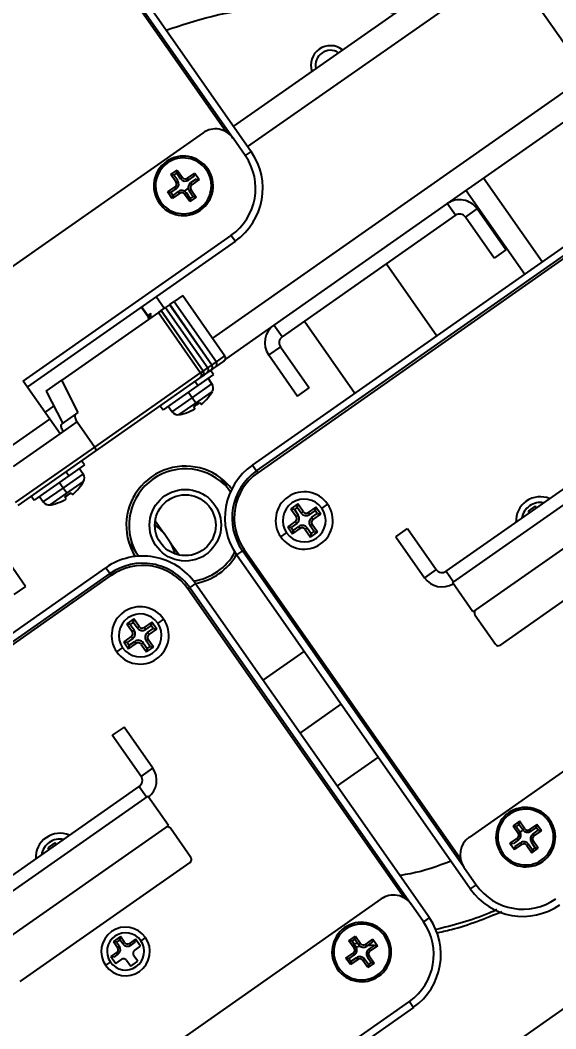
# Model space of a CAD drawing. Header units: millimetres. Extents: x 152904052 to 153933663, y 538271515 to 539240469.
# Drawn here: x 153453200.1 to 153453275, y 538569999.6 to 538570140.6 of the extents above; entities that cross this region are included whole.
import ezdxf
from ezdxf.enums import TextEntityAlignment as Align

# ---------------------------------------------------------------- set-up
doc = ezdxf.new("R2010")
doc.units = ezdxf.units.MM
doc.layers.add('POWR', color=5, linetype='Continuous')
doc.layers.add('TEXT', color=7, linetype='Continuous')
doc.styles.get("Standard").update_dxf_attribs({"font": 'Gulim.ttf'})

msp = doc.modelspace()

# ---------------------------------------------------------------- linework, layer by layer
at = {"layer": 'POWR', "color": 7}
for p, q in [((153453228.82, 538570125.01), (153453198.6, 538570168.17)), ((153453198.84, 538570168.35), (153453229.82, 538570124.11)), ((153453199.66, 538570168.92), (153453232.36, 538570122.23)), ((153453266.38, 538570151.3), (153453229.89, 538570125.75)), ((153453268.36, 538570148.48), (153453231.87, 538570122.92)), ((153453268.36, 538570148.48), (153453279.32, 538570132.83)), ((153453279.32, 538570132.83), (153453226.95, 538570096.16)), ((153453281.3, 538570130.01), (153453259.79, 538570114.95)), ((153453225.64, 538570124.85), (153453170.75, 538570086.42)), ((153453231.54, 538570121.66), (153453229.82, 538570124.11)), ((153453232.36, 538570122.23), (153453231.54, 538570121.66)), ((153453221.12, 538570119), (153453222.03, 538570119.63)), ((153453221.84, 538570117.98), (153453221.12, 538570119)), ((153453221.55, 538570118.93), (153453221.12, 538570119)), ((153453221.55, 538570118.93), (153453221.95, 538570119.21)), ((153453222.09, 538570118.16), (153453221.55, 538570118.93)), ((153453221.95, 538570119.21), (153453222.03, 538570119.63)), ((153453221.95, 538570119.21), (153453222.49, 538570118.43)), ((153453222.03, 538570119.63), (153453222.74, 538570118.61)), ((153453222.49, 538570118.43), (153453222.74, 538570118.61)), ((153453223.44, 538570118.49), (153453224.46, 538570119.2)), ((153453223.61, 538570118.24), (153453224.39, 538570118.78)), ((153453224.39, 538570118.78), (153453224.46, 538570119.2)), ((153453224.46, 538570119.2), (153453225.09, 538570118.3)), ((153453226.09, 538570119.67), (153453226.29, 538570119.82)), ((153453220.69, 538570116.57), (153453221.72, 538570117.28)), ((153453221.89, 538570117.03), (153453221.72, 538570117.28)), ((153453222.09, 538570118.16), (153453221.84, 538570117.98)), ((153453223.61, 538570118.24), (153453223.44, 538570118.49)), ((153453224.67, 538570118.38), (153453223.89, 538570117.84)), ((153453223.89, 538570117.84), (153453224.07, 538570117.59)), ((153453225.09, 538570118.3), (153453224.07, 538570117.59)), ((153453224.67, 538570118.38), (153453225.09, 538570118.3)), ((153453273.07, 538570106.79), (153453264.87, 538570118.51)), ((153453221.33, 538570115.67), (153453220.69, 538570116.57)), ((153453221.12, 538570116.49), (153453220.69, 538570116.57)), ((153453221.12, 538570116.49), (153453221.89, 538570117.03)), ((153453221.4, 538570116.09), (153453221.12, 538570116.49)), ((153453222.35, 538570116.38), (153453221.33, 538570115.67)), ((153453221.4, 538570116.09), (153453221.33, 538570115.67)), ((153453222.17, 538570116.63), (153453221.4, 538570116.09)), ((153453222.17, 538570116.63), (153453222.35, 538570116.38)), ((153453223.55, 538570117.1), (153453222.98, 538570116.7)), ((153453223.3, 538570116.44), (153453223.05, 538570116.26)), ((153453223.76, 538570115.24), (153453223.05, 538570116.26)), ((153453223.84, 538570115.66), (153453223.3, 538570116.44)), ((153453223.7, 538570116.71), (153453223.95, 538570116.89)), ((153453223.7, 538570116.71), (153453224.24, 538570115.94)), ((153453224.66, 538570115.87), (153453223.76, 538570115.24)), ((153453224.24, 538570115.94), (153453223.84, 538570115.66)), ((153453223.95, 538570116.89), (153453224.66, 538570115.87)), ((153453224.24, 538570115.94), (153453224.66, 538570115.87)), ((153453262.41, 538570116.78), (153453270.62, 538570105.07)), ((153453219.7, 538570115.2), (153453219.49, 538570115.05)), ((153453223.84, 538570115.66), (153453223.76, 538570115.24)), ((153453259.79, 538570114.95), (153453235.55, 538570097.97)), ((153453260.94, 538570113.31), (153453259.79, 538570114.95)), ((153453260.94, 538570113.31), (153453236.69, 538570096.33)), ((153453262.33, 538570113.07), (153453263.97, 538570114.21)), ((153453266.35, 538570107.33), (153453262.33, 538570113.07)), ((153453267.99, 538570108.48), (153453263.97, 538570114.21)), ((153453200.49, 538570090.15), (153453229.57, 538570110.51)), ((153453229.57, 538570110.51), (153453230.15, 538570109.69)), ((153453232.53, 538570078.4), (153453279.22, 538570111.09)), ((153453233.1, 538570077.58), (153453279.79, 538570110.27)), ((153453230.15, 538570109.69), (153453201.07, 538570089.33)), ((153453279.96, 538570110.03), (153453233.27, 538570077.33)), ((153453267.99, 538570108.48), (153453266.35, 538570107.33)), ((153453251.27, 538570106.54), (153453258.33, 538570096.47)), ((153453219.09, 538570101.95), (153453220.23, 538570100.31)), ((153453222.79, 538570102.1), (153453221.59, 538570101.26)), ((153453222.79, 538570102.1), (153453228.7, 538570093.66)), ((153453218.12, 538570098.83), (153453216.97, 538570100.47)), ((153453218.19, 538570098.88), (153453217.04, 538570100.52)), ((153453219.77, 538570099.99), (153453220.39, 538570100.42)), ((153453220.96, 538570100.82), (153453220.39, 538570100.42)), ((153453220.39, 538570100.42), (153453226.3, 538570091.99)), ((153453220.96, 538570100.82), (153453220.97, 538570100.83)), ((153453226.87, 538570092.39), (153453220.96, 538570100.82)), ((153453220.97, 538570100.83), (153453221.59, 538570101.26)), ((153453226.87, 538570092.39), (153453220.97, 538570100.83)), ((153453221.59, 538570101.26), (153453227.5, 538570092.83)), ((153453219.38, 538570099.72), (153453205.88, 538570090.26)), ((153453218.14, 538570099.46), (153453217.92, 538570099.26)), ((153453217.98, 538570099.34), (153453218.14, 538570099.46)), ((153453218.43, 538570099.05), (153453218.24, 538570099.05)), ((153453219.76, 538570099.98), (153453219.38, 538570099.72)), ((153453219.38, 538570099.72), (153453225.29, 538570091.28)), ((153453219.76, 538570099.98), (153453219.77, 538570099.99)), ((153453225.67, 538570091.55), (153453219.76, 538570099.98)), ((153453225.67, 538570091.55), (153453219.77, 538570099.99)), ((153453235.55, 538570097.97), (153453228.75, 538570093.21)), ((153453236.69, 538570096.33), (153453235.55, 538570097.97)), ((153453239.81, 538570098.51), (153453246.86, 538570088.44)), ((153453236.45, 538570094.94), (153453234.81, 538570093.79)), ((153453236.45, 538570094.94), (153453240.46, 538570089.21)), ((153453227.5, 538570092.83), (153453228.7, 538570093.66)), ((153453234.81, 538570093.79), (153453238.82, 538570088.06)), ((153453225.67, 538570091.55), (153453226.3, 538570091.99)), ((153453226.3, 538570091.99), (153453226.87, 538570092.39)), ((153453226.94, 538570091.83), (153453226.75, 538570091.69)), ((153453226.87, 538570092.39), (153453227.5, 538570092.83)), ((153453226.87, 538570092.39), (153453226.87, 538570092.39)), ((153453226.97, 538570091.85), (153453226.93, 538570091.91)), ((153453226.97, 538570091.85), (153453226.94, 538570091.83)), ((153453227.38, 538570092.13), (153453226.97, 538570091.85)), ((153453228.57, 538570092.97), (153453227.38, 538570092.13)), ((153453210.48, 538570080.91), (153453225.29, 538570091.28)), ((153453225.17, 538570090.59), (153453210.52, 538570080.33)), ((153453227.08, 538570091.06), (153453224.88, 538570089.53)), ((153453225.55, 538570090.85), (153453225.17, 538570090.59)), ((153453225.29, 538570091.28), (153453225.67, 538570091.55)), ((153453225.74, 538570090.99), (153453225.55, 538570090.85)), ((153453225.67, 538570091.55), (153453225.67, 538570091.55)), ((153453225.77, 538570091.01), (153453225.73, 538570091.07)), ((153453225.77, 538570091.01), (153453225.74, 538570090.99)), ((153453226.18, 538570091.29), (153453225.77, 538570091.01)), ((153453226.75, 538570091.69), (153453226.18, 538570091.29)), ((153453226.88, 538570089.77), (153453226.34, 538570090.55)), ((153453227.08, 538570091.06), (153453226.67, 538570091.64)), ((153453204.22, 538570084.83), (153453200.49, 538570090.15)), ((153453203.71, 538570088.74), (153453205.88, 538570090.26)), ((153453208.17, 538570085.76), (153453205.88, 538570090.26)), ((153453224.88, 538570089.53), (153453220.03, 538570086.13)), ((153453224.1, 538570087.82), (153453226.88, 538570089.77)), ((153453224.88, 538570089.53), (153453224.48, 538570090.1)), ((153453238.82, 538570088.06), (153453240.46, 538570089.21)), ((153453203.71, 538570088.74), (153453206, 538570084.24)), ((153453221.31, 538570085.87), (153453224.1, 538570087.82)), ((153453224.1, 538570087.82), (153453223.55, 538570088.6)), ((153453224.61, 538570087.08), (153453224.1, 538570087.82)), ((153453224.61, 538570087.08), (153453226.94, 538570088.71)), ((153453226.54, 538570088.11), (153453226.55, 538570088.1)), ((153453204.77, 538570086.67), (153453203.53, 538570085.81)), ((153453219.63, 538570086.7), (153453220.03, 538570086.13)), ((153453220.77, 538570086.65), (153453221.31, 538570085.87)), ((153453222.29, 538570085.46), (153453224.61, 538570087.08)), ((153453224.5, 538570086.3), (153453224.34, 538570086.58)), ((153453225.18, 538570087.17), (153453225.39, 538570086.93)), ((153453197.67, 538570080.24), (153453204.22, 538570084.83)), ((153453205.65, 538570082.78), (153453204.22, 538570084.83)), ((153453205.92, 538570084.19), (153453207.83, 538570085.53)), ((153453207.83, 538570085.53), (153453208.17, 538570085.76)), ((153453223, 538570085.61), (153453222.99, 538570085.63)), ((153453205.65, 538570082.78), (153453208.01, 538570084.43)), ((153453208.01, 538570084.43), (153453210.48, 538570080.91)), ((153453199.1, 538570078.19), (153453205.65, 538570082.78)), ((153453199.42, 538570073.17), (153453210.48, 538570080.91)), ((153453259.64, 538570063.57), (153453283.88, 538570080.55)), ((153453210.52, 538570080.33), (153453199.71, 538570072.76)), ((153453285.08, 538570079.19), (153453260.5, 538570061.98)), ((153453209.05, 538570078.45), (153453206.86, 538570076.91)), ((153453208.86, 538570077.15), (153453208.32, 538570077.93)), ((153453209.05, 538570078.45), (153453208.65, 538570079.02)), ((153453232.53, 538570078.4), (153453233.1, 538570077.58)), ((153453206.86, 538570076.91), (153453202.01, 538570073.51)), ((153453206.08, 538570075.2), (153453208.86, 538570077.15)), ((153453206.86, 538570076.91), (153453206.46, 538570077.48)), ((153453233.27, 538570077.33), (153453233.1, 538570077.58)), ((153453203.29, 538570073.25), (153453206.08, 538570075.2)), ((153453206.08, 538570075.2), (153453205.53, 538570075.98)), ((153453206.59, 538570074.47), (153453206.08, 538570075.2)), ((153453206.59, 538570074.47), (153453208.92, 538570076.09)), ((153453208.51, 538570075.5), (153453208.53, 538570075.48)), ((153453229.13, 538570075.13), (153453229.45, 538570074.66)), ((153453287.95, 538570075.09), (153453263.37, 538570057.88)), ((153453201.61, 538570074.09), (153453202.01, 538570073.51)), ((153453202.75, 538570074.03), (153453203.29, 538570073.25)), ((153453204.27, 538570072.84), (153453206.59, 538570074.47)), ((153453206.48, 538570073.68), (153453206.32, 538570073.96)), ((153453207.16, 538570074.55), (153453207.37, 538570074.31)), ((153453204.98, 538570072.99), (153453204.97, 538570073.01)), ((153453238.89, 538570072.97), (153453237.91, 538570072.28)), ((153453237.91, 538570072.28), (153453238.65, 538570071.22)), ((153453238.4, 538570072.19), (153453237.91, 538570072.28)), ((153453238.81, 538570072.48), (153453238.4, 538570072.19)), ((153453238.4, 538570072.19), (153453238.94, 538570071.42)), ((153453238.81, 538570072.48), (153453238.89, 538570072.97)), ((153453239.35, 538570071.7), (153453238.81, 538570072.48)), ((153453239.64, 538570071.9), (153453238.89, 538570072.97)), ((153453241.4, 538570072.53), (153453240.33, 538570071.78)), ((153453241.31, 538570072.04), (153453240.54, 538570071.49)), ((153453241.31, 538570072.04), (153453241.4, 538570072.53)), ((153453241.6, 538570071.63), (153453241.31, 538570072.04)), ((153453242.09, 538570071.54), (153453241.4, 538570072.53)), ((153453243.05, 538570072.95), (153453242.23, 538570072.38)), ((153453272.08, 538570072.65), (153453271.1, 538570071.96)), ((153453272.25, 538570072.4), (153453272.08, 538570072.65)), ((153453238.94, 538570071.42), (153453238.65, 538570071.22)), ((153453239.35, 538570071.7), (153453239.64, 538570071.9)), ((153453240.54, 538570071.49), (153453240.33, 538570071.78)), ((153453240.82, 538570071.09), (153453241.6, 538570071.63)), ((153453240.82, 538570071.09), (153453241.02, 538570070.8)), ((153453241.02, 538570070.8), (153453242.09, 538570071.54)), ((153453241.6, 538570071.63), (153453242.09, 538570071.54)), ((153453271.1, 538570071.96), (153453271.27, 538570071.71)), ((153453218.94, 538570070.6), (153453220.17, 538570068.85)), ((153453238.53, 538570070.52), (153453237.47, 538570069.77)), ((153453237.47, 538570069.77), (153453238.16, 538570068.79)), ((153453237.96, 538570069.69), (153453237.47, 538570069.77)), ((153453238.73, 538570070.23), (153453237.96, 538570069.69)), ((153453237.96, 538570069.69), (153453238.24, 538570069.28)), ((153453238.16, 538570068.79), (153453239.22, 538570069.54)), ((153453238.24, 538570069.28), (153453238.16, 538570068.79)), ((153453238.24, 538570069.28), (153453239.02, 538570069.82)), ((153453238.73, 538570070.23), (153453238.53, 538570070.52)), ((153453239.02, 538570069.82), (153453239.22, 538570069.54)), ((153453240.2, 538570069.62), (153453239.92, 538570069.41)), ((153453239.92, 538570069.41), (153453240.66, 538570068.35)), ((153453240.2, 538570069.62), (153453240.75, 538570068.84)), ((153453240.61, 538570069.9), (153453240.9, 538570070.1)), ((153453241.16, 538570069.12), (153453240.61, 538570069.9)), ((153453241.64, 538570069.04), (153453240.9, 538570070.1)), ((153453252.59, 538570068.4), (153453254.23, 538570069.55)), ((153453254.23, 538570069.55), (153453258.24, 538570063.81)), ((153453267.22, 538570053.25), (153453290.98, 538570069.89)), ((153453221.05, 538570067.59), (153453220.17, 538570068.85)), ((153453236.5, 538570068.36), (153453237.32, 538570068.94)), ((153453240.66, 538570068.35), (153453241.64, 538570069.04)), ((153453240.75, 538570068.84), (153453240.66, 538570068.35)), ((153453240.75, 538570068.84), (153453241.16, 538570069.12)), ((153453241.16, 538570069.12), (153453241.64, 538570069.04)), ((153453252.59, 538570068.4), (153453256.6, 538570062.67)), ((153453200.82, 538570061.45), (153453196.8, 538570067.18)), ((153453221.05, 538570067.59), (153453222.27, 538570065.84)), ((153453231.13, 538570066.44), (153453230.32, 538570065.87)), ((153453231.38, 538570066.61), (153453231.13, 538570066.44)), ((153453262.11, 538570022.2), (153453231.13, 538570066.44)), ((153453231.38, 538570066.61), (153453261.6, 538570023.45)), ((153453216.61, 538570065.67), (153453216.29, 538570066.13)), ((153453263.01, 538570019.17), (153453230.32, 538570065.87)), ((153453165.36, 538570031.37), (153453212.05, 538570064.06)), ((153453212.05, 538570064.06), (153453212.62, 538570063.24)), ((153453258.24, 538570063.81), (153453256.6, 538570062.67)), ((153453317.73, 538570064.81), (153453262.84, 538570026.38)), ((153453165.93, 538570030.55), (153453212.62, 538570063.24)), ((153453212.79, 538570063), (153453166.1, 538570030.3)), ((153453212.79, 538570063), (153453212.62, 538570063.24)), ((153453259.64, 538570063.57), (153453260.67, 538570062.09)), ((153453200.82, 538570061.45), (153453199.18, 538570060.3)), ((153453223.52, 538570061.1), (153453223.76, 538570061.28)), ((153453253.74, 538570017.94), (153453223.52, 538570061.1)), ((153453224.58, 538570061.85), (153453223.76, 538570061.28)), ((153453223.76, 538570061.28), (153453254.74, 538570017.04)), ((153453224.58, 538570061.85), (153453257.28, 538570015.16)), ((153453263.37, 538570057.88), (153453260.5, 538570061.98)), ((153453047.65, 538569842.5), (153453357.08, 538570059.17)), ((153453215.96, 538570056.91), (153453214.97, 538570056.22)), ((153453215.87, 538570056.42), (153453215.96, 538570056.91)), ((153453216.7, 538570055.84), (153453215.96, 538570056.91)), ((153453220.12, 538570056.89), (153453219.3, 538570056.32)), ((153453263.66, 538570057.47), (153453266.53, 538570053.38)), ((153453214.97, 538570056.22), (153453215.72, 538570055.16)), ((153453215.46, 538570056.13), (153453214.97, 538570056.22)), ((153453215.87, 538570056.42), (153453215.46, 538570056.13)), ((153453215.46, 538570056.13), (153453216.01, 538570055.36)), ((153453216.01, 538570055.36), (153453215.72, 538570055.16)), ((153453216.41, 538570055.64), (153453215.87, 538570056.42)), ((153453216.41, 538570055.64), (153453216.7, 538570055.84)), ((153453218.46, 538570056.47), (153453217.4, 538570055.72)), ((153453217.6, 538570055.43), (153453217.4, 538570055.72)), ((153453218.38, 538570055.98), (153453217.6, 538570055.43)), ((153453217.88, 538570055.03), (153453218.66, 538570055.57)), ((153453218.09, 538570054.74), (153453219.15, 538570055.48)), ((153453218.38, 538570055.98), (153453218.46, 538570056.47)), ((153453218.66, 538570055.57), (153453218.38, 538570055.98)), ((153453219.15, 538570055.48), (153453218.46, 538570056.47)), ((153453218.66, 538570055.57), (153453219.15, 538570055.48)), ((153453215.6, 538570054.46), (153453214.53, 538570053.71)), ((153453214.53, 538570053.71), (153453215.22, 538570052.73)), ((153453215.02, 538570053.63), (153453214.53, 538570053.71)), ((153453215.8, 538570054.17), (153453215.02, 538570053.63)), ((153453215.31, 538570053.22), (153453216.08, 538570053.76)), ((153453215.8, 538570054.17), (153453215.6, 538570054.46)), ((153453216.08, 538570053.76), (153453216.28, 538570053.48)), ((153453217.68, 538570053.84), (153453217.96, 538570054.04)), ((153453218.22, 538570053.06), (153453217.68, 538570053.84)), ((153453217.88, 538570055.03), (153453218.09, 538570054.74)), ((153453218.71, 538570052.98), (153453217.96, 538570054.04)), ((153453213.56, 538570052.3), (153453214.38, 538570052.88)), ((153453215.02, 538570053.63), (153453215.31, 538570053.22)), ((153453215.22, 538570052.73), (153453216.28, 538570053.48)), ((153453215.31, 538570053.22), (153453215.22, 538570052.73)), ((153453217.27, 538570053.56), (153453216.98, 538570053.35)), ((153453216.98, 538570053.35), (153453217.73, 538570052.29)), ((153453217.27, 538570053.56), (153453217.81, 538570052.78)), ((153453217.73, 538570052.29), (153453218.71, 538570052.98)), ((153453217.81, 538570052.78), (153453217.73, 538570052.29)), ((153453217.81, 538570052.78), (153453218.22, 538570053.06)), ((153453218.22, 538570053.06), (153453218.71, 538570052.98)), ((153453234.05, 538570048.33), (153453239.78, 538570052.35)), ((153453239.21, 538570040.96), (153453244.94, 538570044.98)), ((153453214.58, 538570041.79), (153453212.94, 538570040.64)), ((153453218.6, 538570036.05), (153453214.58, 538570041.79)), ((153453216.96, 538570034.9), (153453212.94, 538570040.64)), ((153453250.1, 538570037.6), (153453244.37, 538570033.59)), ((153453216.96, 538570034.9), (153453218.6, 538570036.05)), ((153453192.47, 538570016.53), (153453216.71, 538570033.51)), ((153453216.71, 538570033.51), (153453217.74, 538570032.04)), ((153453217.91, 538570032.15), (153453193.33, 538570014.94)), ((153453220.78, 538570028.06), (153453217.91, 538570032.15)), ((153453269.88, 538570028.62), (153453268.98, 538570027.99)), ((153453269.81, 538570028.2), (153453269.88, 538570028.62)), ((153453270.6, 538570027.6), (153453269.88, 538570028.62)), ((153453273.94, 538570028.66), (153453274.15, 538570028.81)), ((153453220.78, 538570028.06), (153453196.2, 538570010.85)), ((153453223.93, 538570023.55), (153453221.06, 538570027.65)), ((153453268.98, 538570027.99), (153453269.7, 538570026.97)), ((153453269.41, 538570027.92), (153453268.98, 538570027.99)), ((153453269.81, 538570028.2), (153453269.41, 538570027.92)), ((153453269.41, 538570027.92), (153453269.95, 538570027.15)), ((153453269.95, 538570027.15), (153453269.7, 538570026.97)), ((153453270.35, 538570027.42), (153453269.81, 538570028.2)), ((153453270.28, 538570027.32), (153453269.88, 538570027.07)), ((153453270.35, 538570027.42), (153453270.6, 538570027.6)), ((153453272.32, 538570028.19), (153453271.29, 538570027.48)), ((153453271.47, 538570027.23), (153453271.29, 538570027.48)), ((153453272.24, 538570027.77), (153453271.47, 538570027.23)), ((153453271.75, 538570026.83), (153453272.52, 538570027.37)), ((153453271.93, 538570026.58), (153453272.95, 538570027.29)), ((153453272.24, 538570027.77), (153453272.32, 538570028.19)), ((153453272.52, 538570027.37), (153453272.24, 538570027.77)), ((153453272.95, 538570027.29), (153453272.32, 538570028.19)), ((153453272.52, 538570027.37), (153453272.95, 538570027.29)), ((153453204.91, 538570025.61), (153453203.93, 538570024.92)), ((153453205.08, 538570025.37), (153453204.91, 538570025.61)), ((153453269.57, 538570026.27), (153453268.55, 538570025.56)), ((153453268.55, 538570025.56), (153453269.18, 538570024.66)), ((153453268.98, 538570025.48), (153453268.55, 538570025.56)), ((153453269.75, 538570026.02), (153453268.98, 538570025.48)), ((153453269.26, 538570025.08), (153453270.03, 538570025.62)), ((153453269.75, 538570026.02), (153453269.57, 538570026.27)), ((153453270.03, 538570025.62), (153453270.21, 538570025.37)), ((153453271.55, 538570025.7), (153453271.8, 538570025.88)), ((153453272.09, 538570024.93), (153453271.55, 538570025.7)), ((153453271.75, 538570026.83), (153453271.93, 538570026.58)), ((153453272.52, 538570024.86), (153453271.8, 538570025.88)), ((153453203.93, 538570024.92), (153453204.1, 538570024.68)), ((153453267.56, 538570024.19), (153453267.35, 538570024.04)), ((153453269.18, 538570024.66), (153453270.21, 538570025.37)), ((153453269.26, 538570025.08), (153453269.18, 538570024.66)), ((153453271.15, 538570025.43), (153453270.9, 538570025.25)), ((153453270.9, 538570025.25), (153453271.62, 538570024.23)), ((153453271.15, 538570025.43), (153453271.69, 538570024.65)), ((153453271.62, 538570024.23), (153453272.52, 538570024.86)), ((153453271.69, 538570024.65), (153453271.62, 538570024.23)), ((153453271.69, 538570024.65), (153453272.09, 538570024.93)), ((153453272.09, 538570024.93), (153453272.52, 538570024.86)), ((153453200.05, 538570006.22), (153453223.81, 538570022.85)), ((153453262.11, 538570022.2), (153453263.83, 538570019.75)), ((153453263.83, 538570019.75), (153453263.01, 538570019.17)), ((153453250.56, 538570017.78), (153453195.67, 538569979.35)), ((153453256.46, 538570014.58), (153453254.74, 538570017.04)), ((153453257.28, 538570015.16), (153453256.46, 538570014.58)), ((153453214.09, 538570012.51), (153453213.1, 538570011.82)), ((153453213.1, 538570011.82), (153453213.68, 538570011)), ((153453213.53, 538570011.74), (153453213.1, 538570011.82)), ((153453214.01, 538570012.08), (153453213.53, 538570011.74)), ((153453213.53, 538570011.74), (153453213.93, 538570011.17)), ((153453214.01, 538570012.08), (153453214.09, 538570012.51)), ((153453214.41, 538570011.51), (153453214.01, 538570012.08)), ((153453214.66, 538570011.69), (153453214.09, 538570012.51)), ((153453214.41, 538570011.51), (153453214.66, 538570011.69)), ((153453216.17, 538570012.14), (153453215.36, 538570011.56)), ((153453215.53, 538570011.31), (153453215.36, 538570011.56)), ((153453216.1, 538570011.71), (153453215.53, 538570011.31)), ((153453216.1, 538570011.71), (153453216.17, 538570012.14)), ((153453216.86, 538570011.16), (153453216.17, 538570012.14)), ((153453217.58, 538570012.39), (153453216.93, 538570011.93)), ((153453246.04, 538570011.93), (153453246.95, 538570012.56)), ((153453246.76, 538570010.91), (153453246.04, 538570011.93)), ((153453246.47, 538570011.86), (153453246.04, 538570011.93)), ((153453246.47, 538570011.86), (153453246.87, 538570012.14)), ((153453247.01, 538570011.09), (153453246.47, 538570011.86)), ((153453247.29, 538570011.54), (153453246.71, 538570011.52)), ((153453246.87, 538570012.14), (153453246.95, 538570012.56)), ((153453246.87, 538570012.14), (153453247.41, 538570011.36)), ((153453246.95, 538570012.56), (153453247.66, 538570011.54)), ((153453247.41, 538570011.36), (153453247.66, 538570011.54)), ((153453248.36, 538570011.42), (153453249.38, 538570012.13)), ((153453248.53, 538570011.17), (153453248.36, 538570011.42)), ((153453248.53, 538570011.17), (153453249.31, 538570011.71)), ((153453249.31, 538570011.71), (153453249.38, 538570012.13)), ((153453249.57, 538570011.87), (153453249.33, 538570011.83)), ((153453249.38, 538570012.13), (153453250.01, 538570011.23)), ((153453251.01, 538570012.6), (153453251.21, 538570012.75)), ((153453213.55, 538570010.3), (153453212.73, 538570009.73)), ((153453213.73, 538570010.05), (153453213.16, 538570009.65)), ((153453213.73, 538570010.05), (153453213.55, 538570010.3)), ((153453213.93, 538570011.17), (153453213.68, 538570011)), ((153453216.04, 538570010.58), (153453216.86, 538570011.16)), ((153453245.61, 538570009.5), (153453246.64, 538570010.21)), ((153453246.81, 538570009.96), (153453246.64, 538570010.21)), ((153453247.01, 538570011.09), (153453246.76, 538570010.91)), ((153453247.01, 538570011.09), (153453247.63, 538570011.16)), ((153453248.69, 538570011.27), (153453249.45, 538570011.36)), ((153453249.59, 538570011.31), (153453248.81, 538570010.77)), ((153453248.81, 538570010.77), (153453248.99, 538570010.52)), ((153453250.01, 538570011.23), (153453248.99, 538570010.52)), ((153453249.59, 538570011.31), (153453250.01, 538570011.23)), ((153453212.01, 538570008.49), (153453212.67, 538570008.95)), ((153453212.73, 538570009.73), (153453213.42, 538570008.75)), ((153453213.16, 538570009.65), (153453212.73, 538570009.73)), ((153453213.42, 538570008.75), (153453214.24, 538570009.32)), ((153453214.94, 538570009.2), (153453215.51, 538570008.38)), ((153453215.51, 538570008.38), (153453216.49, 538570009.07)), ((153453216.49, 538570009.07), (153453215.92, 538570009.89)), ((153453246.25, 538570008.59), (153453245.61, 538570009.5)), ((153453246.04, 538570009.42), (153453245.61, 538570009.5)), ((153453246.04, 538570009.42), (153453246.81, 538570009.96)), ((153453246.32, 538570009.02), (153453246.04, 538570009.42)), ((153453247.27, 538570009.31), (153453246.25, 538570008.59)), ((153453246.32, 538570009.02), (153453246.25, 538570008.59)), ((153453247.09, 538570009.56), (153453246.32, 538570009.02)), ((153453247.09, 538570009.56), (153453247.27, 538570009.31)), ((153453248.22, 538570009.37), (153453247.97, 538570009.19)), ((153453248.68, 538570008.17), (153453247.97, 538570009.19)), ((153453248.76, 538570008.59), (153453248.22, 538570009.37)), ((153453248.62, 538570009.64), (153453248.87, 538570009.82)), ((153453248.62, 538570009.64), (153453249.16, 538570008.87)), ((153453249.58, 538570008.8), (153453248.68, 538570008.17)), ((153453249.16, 538570008.87), (153453248.76, 538570008.59)), ((153453248.87, 538570009.82), (153453249.58, 538570008.8)), ((153453249.16, 538570008.87), (153453249.58, 538570008.8)), ((153453244.62, 538570008.13), (153453244.41, 538570007.98)), ((153453248.76, 538570008.59), (153453248.68, 538570008.17)), ((153453225.41, 538569983.08), (153453254.49, 538570003.44)), ((153453254.49, 538570003.44), (153453255.07, 538570002.62)), ((153453255.07, 538570002.62), (153453225.99, 538569982.26))]:
    msp.add_line(p, q, dxfattribs=at)
for radius in [5, 4.25]:
    msp.add_circle((153453223.15, 538570070), radius, dxfattribs=at)
for centre, radius, start, end in [((153453243.45, 538570134.27), 2.75, 51.9124, 198.0876), ((153453243.45, 538570134.27), 2.1, 125, 192.6073), ((153453243.45, 538570134.27), 2.1, 57.3927, 125), ((153453227.36, 538570122.39), 3, 35, 125), ((153453222.89, 538570117.43), 4.15, 35, 215), ((153453224.98, 538570117.07), 8, 305, 35), ((153453224.98, 538570117.07), 9, 305, 35), ((153453222.89, 538570117.43), 3.9, 35, 215), ((153453222.89, 538570117.43), 4.15, 215, 35), ((153453222.89, 538570117.43), 3.9, 215, 35), ((153453223.15, 538570118.9), 0.5, 215, 305), ((153453221.43, 538570117.69), 0.5, 305, 35), ((153453221.43, 538570117.69), 0.807, 305, 35), ((153453223.15, 538570118.9), 0.807, 215, 305), ((153453224.36, 538570117.18), 0.807, 125, 215), ((153453224.36, 538570117.18), 0.5, 125, 215), ((153453222.64, 538570115.97), 0.807, 35, 125), ((153453222.64, 538570115.97), 0.5, 35, 125), ((153453261.51, 538570112.49), 3, 35, 125), ((153453261.51, 538570112.49), 1, 35, 125), ((153453237.27, 538570095.51), 3, 125, 215), ((153453237.27, 538570095.51), 1, 125, 215), ((153453225.89, 538570091.7), 0.499, 305.07, 35.0698), ((153453226.47, 538570092.1), 0.5, 305, 35), ((153453226.46, 538570092.1), 0.499, 305.07, 35.0698), ((153453226.98, 538570091.92), 0.103, 217.4159, 246.5165), ((153453227.09, 538570092.54), 0.499, 305.07, 35.0698), ((153453225.27, 538570091.26), 0.5, 305, 35), ((153453225.26, 538570091.26), 0.499, 305.07, 35.0698), ((153453225.78, 538570091.08), 0.103, 217.4159, 246.5165), ((153453226.06, 538570089.2), 1, 330.8721, 35), ((153453221.23, 538570091.91), 6.52, 312.4848, 324.3917), ((153453221.26, 538570091.87), 6.5, 324.4786, 330.8721), ((153453221.23, 538570091.91), 6.52, 285.6083, 297.5152), ((153453221.15, 538570092.03), 6.32, 300.3185, 309.6814), ((153453222.13, 538570086.44), 1, 215, 279.1279), ((153453221.26, 538570091.87), 6.5, 279.1279, 285.5214), ((153453223.15, 538570070), 8.25, 53.1949, 196.8051), ((153453223.15, 538570070), 7.88, 40.5937, 209.4063), ((153453237.69, 538570071.03), 9, 125, 215), ((153453208.04, 538570076.58), 1, 330.8721, 35), ((153453223.15, 538570070), 8.25, 37.9694, 53.1949), ((153453237.69, 538570071.03), 8, 125, 215), ((153453237.69, 538570071.03), 7.7, 125, 215), ((153453203.21, 538570079.29), 6.52, 312.4848, 324.3917), ((153453203.24, 538570079.26), 6.5, 324.4786, 330.8721), ((153453203.21, 538570079.29), 6.52, 285.6083, 297.5152), ((153453203.13, 538570079.41), 6.32, 300.3185, 309.6814), ((153453239.78, 538570070.66), 4, 35, 215), ((153453239.78, 538570070.66), 3, 35, 215), ((153453272.79, 538570070.58), 3.4, 66.9657, 183.0343), ((153453204.11, 538570073.83), 1, 215, 279.1279), ((153453203.24, 538570079.26), 6.5, 279.1279, 285.5214), ((153453239.78, 538570070.66), 4, 215, 35), ((153453239.78, 538570070.66), 3, 215, 35), ((153453272.79, 538570070.58), 2.6, 78.8131, 171.1869), ((153453238.24, 538570070.93), 0.5, 305, 35), ((153453238.24, 538570070.93), 0.851, 305, 35), ((153453240.05, 538570072.19), 0.851, 215, 305), ((153453240.05, 538570072.19), 0.5, 215, 305), ((153453241.31, 538570070.39), 0.851, 125, 215), ((153453241.31, 538570070.39), 0.5, 125, 215), ((153453239.51, 538570069.13), 0.851, 35, 125), ((153453239.51, 538570069.13), 0.5, 35, 125), ((153453223.15, 538570070), 8.25, 196.8051, 212.0306), ((153453217.21, 538570056.69), 9, 35, 125), ((153453223.15, 538570070), 7.88, 278.5203, 331.4797), ((153453223.15, 538570070), 8.25, 279.8969, 330.1031), ((153453217.21, 538570056.69), 8, 35, 125), ((153453217.21, 538570056.69), 7.7, 35, 125), ((153453259.06, 538570064.39), 1, 215, 305), ((153453259.06, 538570064.39), 3, 215, 301.1774), ((153453216.84, 538570054.6), 4, 35, 215), ((153453264.07, 538570057.76), 0.5, 125, 215), ((153453216.84, 538570054.6), 4, 215, 35), ((153453216.84, 538570054.6), 3, 35, 215), ((153453216.84, 538570054.6), 3, 215, 35), ((153453215.31, 538570054.87), 0.5, 305, 35), ((153453215.31, 538570054.87), 0.851, 305, 35), ((153453217.11, 538570056.13), 0.851, 215, 305), ((153453217.11, 538570056.13), 0.5, 215, 305), ((153453216.57, 538570053.07), 0.851, 35, 125), ((153453218.37, 538570054.33), 0.851, 125, 215), ((153453218.37, 538570054.33), 0.5, 125, 215), ((153453216.57, 538570053.07), 0.5, 35, 125), ((153453266.94, 538570053.66), 0.5, 215, 305), ((153453216.14, 538570034.33), 3, 308.8226, 35), ((153453216.14, 538570034.33), 1, 305, 35), ((153453270.75, 538570026.42), 4.15, 35, 215), ((153453270.75, 538570026.42), 3.9, 35, 215), ((153453270.75, 538570026.42), 4.15, 215, 35), ((153453270.75, 538570026.42), 3.9, 215, 35), ((153453205.62, 538570023.55), 3.4, 66.9657, 183.0343), ((153453220.65, 538570027.36), 0.5, 35, 125), ((153453269.29, 538570026.68), 0.5, 305, 35), ((153453269.29, 538570026.68), 0.807, 305, 35), ((153453271.01, 538570027.89), 0.807, 215, 305), ((153453271.01, 538570027.89), 0.5, 215, 305), ((153453205.62, 538570023.55), 2.6, 78.8131, 171.1869), ((153453264.57, 538570023.93), 3, 125, 215), ((153453270.49, 538570024.96), 0.807, 35, 125), ((153453272.21, 538570026.17), 0.807, 125, 215), ((153453272.21, 538570026.17), 0.5, 125, 215), ((153453270.49, 538570024.96), 0.5, 35, 125), ((153453223.52, 538570023.26), 0.5, 305, 35), ((153453270.38, 538570024.34), 9, 215, 305), ((153453270.38, 538570024.34), 8, 215, 305), ((153453252.28, 538570015.32), 3, 35, 125), ((153453247.81, 538570010.36), 4.15, 35, 215), ((153453247.81, 538570010.36), 3.9, 35, 215), ((153453249.9, 538570010), 8, 305, 35), ((153453249.9, 538570010), 9, 305, 35), ((153453214.8, 538570010.44), 3.4, 35, 215), ((153453214.8, 538570010.44), 2.6, 35, 215), ((153453214.8, 538570010.44), 3.4, 215, 35), ((153453214.8, 538570010.44), 2.6, 215, 35), ((153453215.07, 538570011.97), 0.807, 215, 305), ((153453215.07, 538570011.97), 0.5, 215, 305), ((153453247.81, 538570010.36), 4.15, 215, 35), ((153453247.81, 538570010.36), 3.9, 215, 35), ((153453248.07, 538570011.83), 0.5, 215, 305), ((153453213.27, 538570010.71), 0.5, 305, 35), ((153453213.27, 538570010.71), 0.807, 305, 35), ((153453216.33, 538570010.17), 0.5, 125, 215), ((153453246.35, 538570010.62), 0.5, 305, 35), ((153453246.35, 538570010.62), 0.807, 305, 35), ((153453248.07, 538570011.83), 0.807, 215, 305), ((153453249.28, 538570010.11), 0.807, 125, 215), ((153453249.28, 538570010.11), 0.5, 125, 215), ((153453214.53, 538570008.91), 0.5, 35, 125), ((153453247.56, 538570008.9), 0.807, 35, 125), ((153453247.56, 538570008.9), 0.5, 35, 125)]:
    msp.add_arc(centre, radius, start, end, dxfattribs=at)
for points, knots in [([(153453220.48, 538570139.19), (153453222.57, 538570139.88), (153453227.32, 538570141.46), (153453235.1, 538570142.64), (153453243.54, 538570142.76), (153453249.39, 538570142.34), (153453252.28, 538570141.58), (153453252.44, 538570141.54)], [0, 0, 0, 0, 0.20368, 0.462441, 0.723657, 0.984873, 1, 1, 1, 1]), ([(153453217.92, 538570098.9), (153453218.01, 538570098.95), (153453218.18, 538570099.04), (153453218.26, 538570099.07), (153453218.24, 538570099.03), (153453218.23, 538570099.02)], [0, 0, 0, 0, 0.402272, 0.802406, 1, 1, 1, 1]), ([(153453218.14, 538570099.46), (153453218.22, 538570099.5), (153453218.38, 538570099.57), (153453218.3, 538570099.47), (153453218.17, 538570099.34), (153453218.01, 538570099.21), (153453218.01, 538570099.21)], [0, 0, 0, 0, 0.332892, 0.658701, 0.99722, 1, 1, 1, 1]), ([(153453218.19, 538570099.12), (153453218.22, 538570099.18), (153453218.27, 538570099.32), (153453218.31, 538570099.46), (153453218.34, 538570099.52)], [0, 0, 0, 0, 0.499894, 1, 1, 1, 1]), ([(153453228.57, 538570092.97), (153453228.63, 538570093.02), (153453228.74, 538570093.12), (153453228.8, 538570093.32), (153453228.78, 538570093.52), (153453228.72, 538570093.62), (153453228.7, 538570093.66)], [0, 0, 0, 0, 0.270336, 0.562527, 0.789797, 1, 1, 1, 1]), ([(153453225.29, 538570091.28), (153453225.31, 538570091.24), (153453225.36, 538570091.15), (153453225.39, 538570091.01), (153453225.37, 538570090.85), (153453225.3, 538570090.69), (153453225.21, 538570090.62), (153453225.17, 538570090.59)], [0, 0, 0, 0, 0.174928, 0.36388, 0.560047, 0.788091, 1, 1, 1, 1]), ([(153453224.25, 538570086.13), (153453224.28, 538570086.15), (153453224.35, 538570086.18), (153453224.44, 538570086.24), (153453224.49, 538570086.28), (153453224.5, 538570086.3), (153453224.5, 538570086.3)], [0, 0, 0, 0, 0.250648, 0.499754, 0.7491, 1, 1, 1, 1]), ([(153453225.39, 538570086.93), (153453225.39, 538570086.93), (153453225.41, 538570086.92), (153453225.47, 538570086.96), (153453225.55, 538570087.02), (153453225.61, 538570087.08), (153453225.64, 538570087.1)], [0, 0, 0, 0, 0.250648, 0.499754, 0.7491, 1, 1, 1, 1]), ([(153453225.64, 538570087.1), (153453225.61, 538570087.08), (153453225.55, 538570087.02), (153453225.47, 538570086.96), (153453225.41, 538570086.92), (153453225.39, 538570086.93), (153453225.39, 538570086.93)], [0, 0, 0, 0, 0.2506482, 0.4997541, 0.7490998, 1, 1, 1, 1]), ([(153453207.83, 538570085.53), (153453207.79, 538570085.47), (153453207.69, 538570085.36), (153453207.72, 538570085.05), (153453207.83, 538570084.72), (153453207.95, 538570084.52), (153453208.01, 538570084.43)], [0, 0, 0, 0, 0.273241, 0.566326, 0.792171, 1, 1, 1, 1]), ([(153453206.1, 538570083.09), (153453206.05, 538570083.17), (153453205.95, 538570083.33), (153453205.84, 538570083.59), (153453205.79, 538570083.85), (153453205.81, 538570084.07), (153453205.88, 538570084.15), (153453205.92, 538570084.19)], [0, 0, 0, 0, 0.174736, 0.363548, 0.559692, 0.78787, 1, 1, 1, 1]), ([(153453210.48, 538570080.91), (153453210.5, 538570080.87), (153453210.56, 538570080.79), (153453210.6, 538570080.65), (153453210.62, 538570080.52), (153453210.59, 538570080.4), (153453210.54, 538570080.35), (153453210.52, 538570080.33)], [0, 0, 0, 0, 0.163518, 0.344285, 0.539301, 0.775308, 1, 1, 1, 1]), ([(153453228.09, 538570076.61), (153453228.27, 538570076.36), (153453228.61, 538570075.87), (153453228.96, 538570075.37), (153453229.13, 538570075.13)], [0, 0, 0, 0, 0.517925, 1, 1, 1, 1]), ([(153453206.22, 538570073.51), (153453206.26, 538570073.53), (153453206.33, 538570073.57), (153453206.42, 538570073.62), (153453206.47, 538570073.66), (153453206.47, 538570073.68), (153453206.48, 538570073.68)], [0, 0, 0, 0, 0.250648, 0.499754, 0.7491, 1, 1, 1, 1]), ([(153453207.37, 538570074.31), (153453207.37, 538570074.31), (153453207.39, 538570074.3), (153453207.45, 538570074.34), (153453207.53, 538570074.4), (153453207.59, 538570074.46), (153453207.62, 538570074.48)], [0, 0, 0, 0, 0.250648, 0.499754, 0.7491, 1, 1, 1, 1]), ([(153453207.62, 538570074.48), (153453207.59, 538570074.46), (153453207.53, 538570074.4), (153453207.45, 538570074.34), (153453207.39, 538570074.3), (153453207.37, 538570074.31), (153453207.37, 538570074.31)], [0, 0, 0, 0, 0.250648, 0.499754, 0.7491, 1, 1, 1, 1]), ([(153453220.17, 538570068.85), (153453220.09, 538570068.94), (153453219.69, 538570069.4), (153453219.21, 538570069.79), (153453218.82, 538570070.12)], [0, 0, 0, 0, 0.179084, 1, 1, 1, 1]), ([(153453216.29, 538570066.13), (153453216.22, 538570066.22), (153453215.87, 538570066.73), (153453215.53, 538570067.22), (153453215.25, 538570067.62)], [0, 0, 0, 0, 0.179084, 1, 1, 1, 1]), ([(153453221.78, 538570065.9), (153453221.67, 538570066.2), (153453221.47, 538570066.78), (153453221.19, 538570067.33), (153453221.05, 538570067.59)], [0, 0, 0, 0, 0.517925, 1, 1, 1, 1]), ([(153453260.31, 538570023.03), (153453258.44, 538570022.35), (153453256.09, 538570021.5), (153453253.64, 538570021.13), (153453253.14, 538570021.06)], [0, 0, 0, 0, 0.799053, 1, 1, 1, 1]), ([(153453266.73, 538570016.29), (153453266.37, 538570016.12), (153453263.6, 538570014.83), (153453260.62, 538570014.09), (153453258.03, 538570013.45)], [0, 0, 0, 0, 0.129235, 1, 1, 1, 1]), ([(153453258.22, 538570013.01), (153453258.94, 538570013.17), (153453262.1, 538570013.84), (153453265.1, 538570015.07), (153453267.42, 538570016.02)], [0, 0, 0, 0, 0.227864, 1, 1, 1, 1])]:
    msp.add_open_spline(points, degree=3, knots=knots, dxfattribs=at)

# ---------------------------------------------------------------- texts
at = {"layer": 'TEXT'}
msp.add_text('전기실#CD', height=4550, rotation=34.9999, dxfattribs=at).set_placement((153466474.48, 538561025.28), align=Align.CENTER)

doc.saveas('drawing.dxf')
